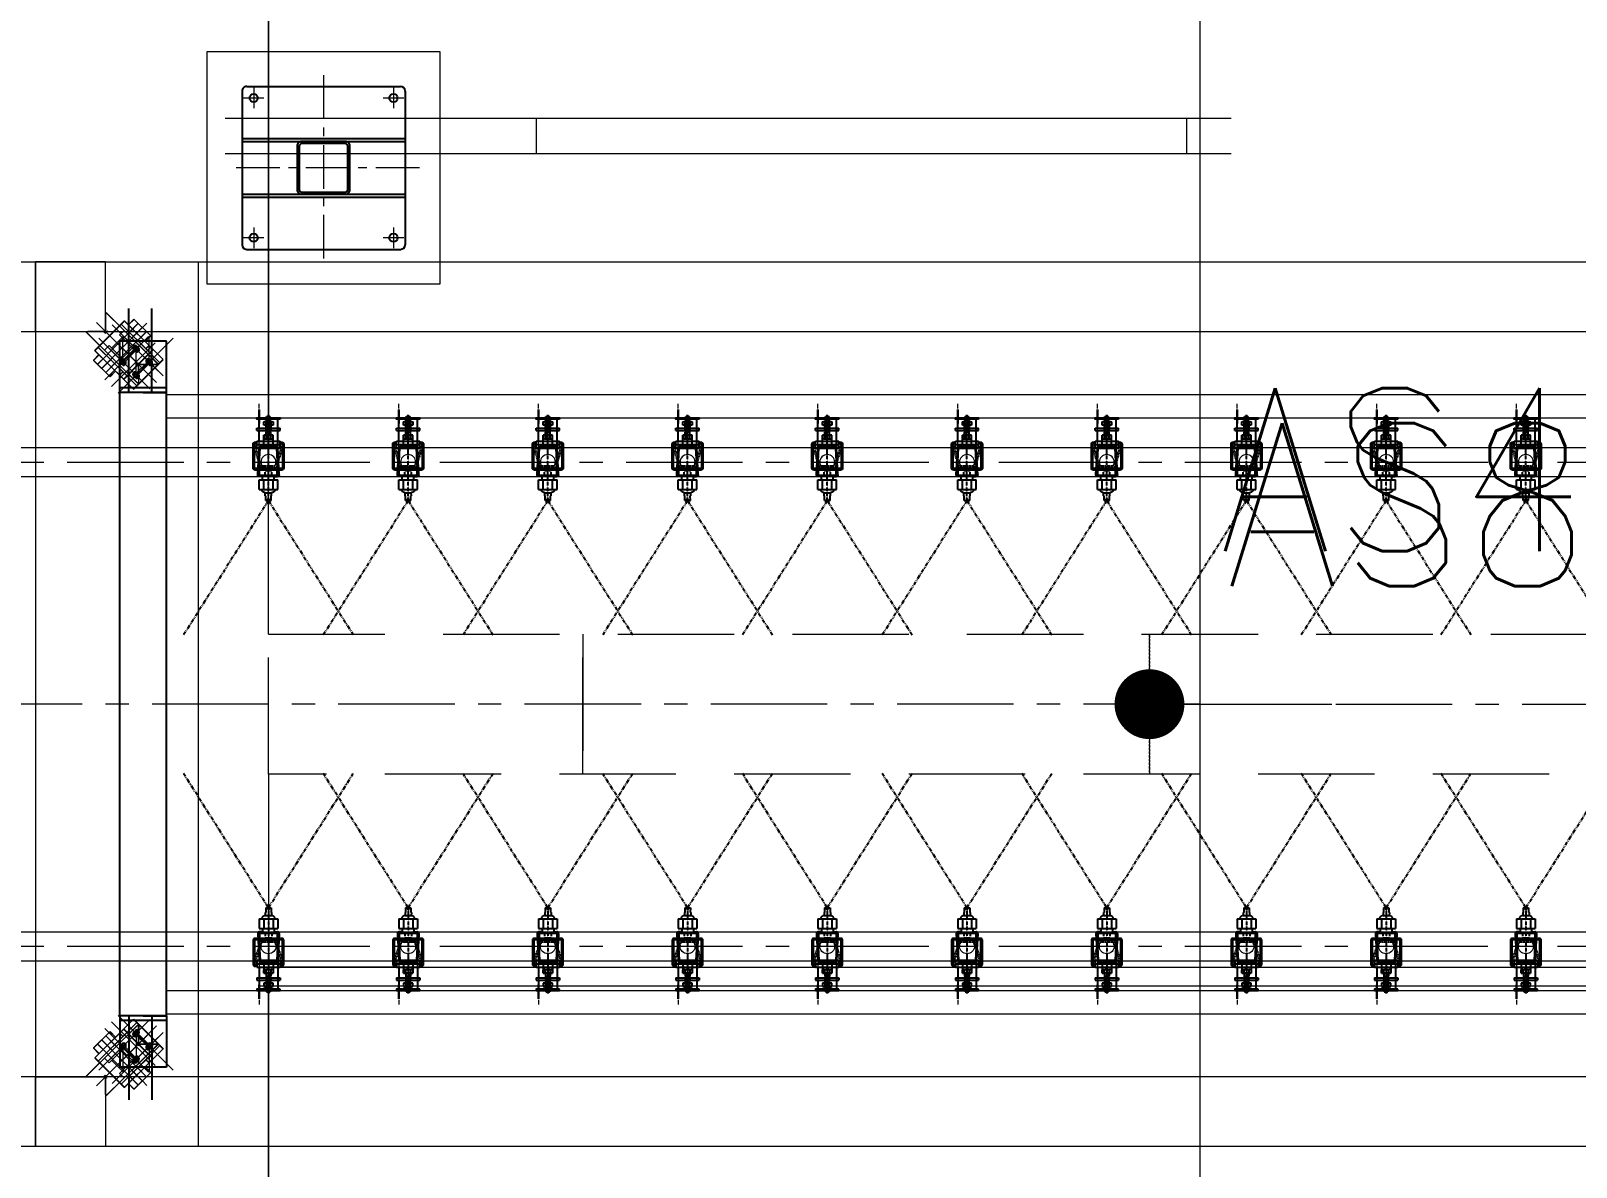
# Model space of a CAD drawing. Header units: inches. Extents: x 702888 to 852715, y 9845 to 271320.
# Drawn here: x 728319 to 731637, y 253770 to 256210 of the extents above; entities that cross this region are included whole.
import ezdxf

# ---------------------------------------------------------------- set-up
doc = ezdxf.new("R2010")
doc.units = ezdxf.units.IN
doc.header["$MEASUREMENT"] = 0
for name, pattern in [('CENTER', [2, 1.25, -0.25, 0.25, -0.25]), ('CENTER2', [1.125, 0.75, -0.125, 0.125, -0.125]), ('CENTERX2', [4, 2.5, -0.5, 0.5, -0.5]), ('DASHED2', [0.375, 0.25, -0.125]), ('DASHEDX2', [1.5, 1, -0.5]), ('HIDDEN', [9.525, 6.35, -3.175]), ('HIDDEN2', [0.1875, 0.125, -0.0625]), ('PHANTOM', [2.5, 1.25, -0.25, 0.25, -0.25, 0.25, -0.25]), ('PHANTOM2', [31.75, 15.875, -3.175, 3.175, -3.175, 3.175, -3.175])]:
    doc.linetypes.add(name, pattern=pattern)
doc.layers.get('0').update_dxf_attribs({"lineweight": 5})
for name, color, linetype in [('6nb', 230, 'Continuous'), ('Nozzle', 7, 'Continuous'), ('p5', 2, 'Continuous'), ('Riser Support', 7, 'Continuous'), ('stru pipe', 120, 'Continuous')]:
    doc.layers.add(name, color=color, linetype=linetype)
for name, color, linetype, lineweight in [('chain', 2, 'Continuous', 5), ('cl', 6, 'CENTER', 5), ('p7', 253, 'Continuous', 5)]:
    doc.layers.add(name, color=color, linetype=linetype, lineweight=lineweight)
doc.styles.add('ROMANS', font='romans.shx', dxfattribs={"width": 0.9})

# ---------------------------------------------------------------- blocks, each defined once
blk = doc.blocks.new('A$C67DF10EB')
blk.add_lwpolyline([(-44.2, -101), (-44.2, 399), (455.8, 399), (455.8, -101)], close=True)
at = {"layer": 'cl', "color": 1, "linetype": 'CENTER', "ltscale": 75}
for p, q in [((205.8, -50), (205.8, 347.9)), ((0, 149), (411.7, 149))]:
    blk.add_line(p, q, dxfattribs=at)
at = {"layer": 'cl', "color": 1, "linetype": 'CENTER', "ltscale": 100}
for p, q in [((33.7, 299), (78, 299)), ((55.8, 276.8), (55.8, 321.1)), ((333.7, 299), (378, 299)), ((355.8, 276.8), (355.8, 321.1)), ((55.8, -23.2), (55.8, 21.1)), ((355.8, -23.2), (355.8, 21.1)), ((33.7, -1), (78, -1)), ((333.7, -1), (378, -1))]:
    blk.add_line(p, q, dxfattribs=at)
at = {"layer": 'p5', "linetype": 'Continuous'}
for p, q in [((30.8, -16), (30.8, 314)), ((370.8, 324), (40.8, 324)), ((380.8, -16), (380.8, 314)), ((380.8, 211.7), (30.8, 211.7)), ((380.8, 205.7), (30.8, 205.7)), ((380.8, 92.2), (30.8, 92.2)), ((380.8, 86.2), (30.8, 86.2)), ((370.8, -26), (40.8, -26))]:
    blk.add_line(p, q, dxfattribs=at)
for points in [[(262.6, 102.2), (262.6, 195.7, 0.414214), (252.6, 205.7), (159.1, 205.7, 0.414214), (149.1, 195.7), (149.1, 102.2, 0.414214), (159.1, 92.2), (252.6, 92.2, 0.414214)], [(257.8, 102), (257.8, 195.9, 0.414214), (252.8, 200.9), (158.9, 200.9, 0.414214), (153.9, 195.9), (153.9, 102, 0.414214), (158.9, 97), (252.8, 97, 0.414214)]]:
    blk.add_lwpolyline(points, format="xyb", close=True, dxfattribs=at)
for centre in [(55.8, 299), (355.8, 299), (55.8, -1), (355.8, -1)]:
    blk.add_circle(centre, 9, dxfattribs=at)
for centre, start, end in [((40.8, 314), 90, 180), ((370.8, 314), 0, 90), ((40.8, -16), 180, 270), ((370.8, -16), 270, 0)]:
    blk.add_arc(centre, 10, start, end, dxfattribs=at)
blk = doc.blocks.new('A$C4D81176E')
at = {"layer": 'Nozzle', "color": 2, "linetype": 'PHANTOM2', "ltscale": 0.5}
for q in [(361.3, 4.7), (361.3, -359.7)]:
    blk.add_line((73, -177.5), q, dxfattribs=at)
at = {"layer": 'Nozzle', "color": 2}
for p, q in [((-43.9, -160.2), (-44, -160.6)), ((-44, -160.6), (-44, -161)), ((-44, -194), (-44, -161)), ((-43.8, -159.8), (-43.9, -160.2)), ((-43.6, -159.4), (-43.8, -159.8)), ((-43.4, -159), (-43.6, -159.4)), ((-43.1, -158.7), (-43.4, -159)), ((-42.8, -158.4), (-43.1, -158.7)), ((-42.5, -158.1), (-42.8, -158.4)), ((-42.1, -157.9), (-42.5, -158.1)), ((-41.8, -157.7), (-42.1, -157.9)), ((-41.9, -160.5), (-42, -160.7)), ((-42, -160.7), (-42, -161)), ((-42, -194), (-42, -161)), ((-41.8, -160.3), (-41.9, -160.5)), ((-41.3, -157.6), (-41.8, -157.7)), ((-41.6, -160), (-41.8, -160.3)), ((-41.5, -159.9), (-41.6, -160)), ((-41.2, -159.7), (-41.5, -159.9)), ((-40.9, -157.5), (-41.3, -157.6)), ((-41, -159.6), (-41.2, -159.7)), ((-40.8, -159.5), (-41, -159.6)), ((-40.5, -157.5), (-40.9, -157.5)), ((-40.5, -159.5), (-40.8, -159.5)), ((17.7, -154.5), (-40.5, -157.5)), ((17.7, -156.5), (-40.5, -159.5)), ((-26.3, -156.8), (-26.3, -158.8)), ((4.2, -158.5), (4.2, -196.5)), ((16.7, -158.5), (4.2, -158.5)), ((16.9, -158.5), (16.7, -158.5)), ((17.2, -158.6), (16.9, -158.5)), ((17.4, -158.7), (17.2, -158.6)), ((17.6, -158.8), (17.4, -158.7)), ((17.8, -159), (17.6, -158.8)), ((18.1, -154.5), (17.7, -154.5)), ((17.9, -156.5), (17.7, -156.5)), ((18, -159.2), (17.8, -159)), ((18.2, -156.6), (17.9, -156.5)), ((18.1, -159.5), (18, -159.2)), ((18.5, -154.6), (18.1, -154.5)), ((18.2, -159.7), (18.1, -159.5)), ((18.4, -156.7), (18.2, -156.6)), ((18.2, -160), (18.2, -159.7)), ((18.2, -160), (18.2, -195)), ((28.2, -165), (18.2, -165)), ((18.6, -156.9), (18.4, -156.7)), ((18.9, -154.7), (18.5, -154.6)), ((18.8, -157), (18.6, -156.9)), ((18.9, -157.3), (18.8, -157)), ((19.3, -154.9), (18.9, -154.7)), ((19.1, -157.5), (18.9, -157.3)), ((19.2, -157.7), (19.1, -157.5)), ((19.2, -158), (19.2, -157.7)), ((19.2, -165), (19.2, -158)), ((19.7, -155.1), (19.3, -154.9)), ((20, -155.4), (19.7, -155.1)), ((20.3, -155.7), (20, -155.4)), ((20.5, -156), (20.3, -155.7)), ((20.8, -156.4), (20.5, -156)), ((20.9, -156.8), (20.8, -156.4)), ((21.1, -157.2), (20.9, -156.8)), ((21.2, -157.6), (21.1, -157.2)), ((21.2, -158), (21.2, -157.6)), ((21.2, -165), (21.2, -158)), ((49, -157.5), (28.2, -157.5)), ((28.2, -157.5), (28.2, -197.5)), ((49, -157.5), (49, -197.5)), ((49.6, -162.9), (49, -162.7)), ((50.3, -163), (49.6, -162.9)), ((50.9, -163.3), (50.3, -163)), ((51.5, -163.6), (50.9, -163.3)), ((52.1, -164), (51.5, -163.6)), ((52.6, -164.3), (52.1, -164)), ((53.2, -164.8), (52.6, -164.3)), ((53.7, -165.2), (53.2, -164.8)), ((54.1, -165.8), (53.7, -165.2)), ((54.5, -166.3), (54.1, -165.8)), ((-44, -194), (-44, -194.4)), ((-44, -194.4), (-43.9, -194.9)), ((-43.9, -194.9), (-43.8, -195.3)), ((-43.8, -195.3), (-43.6, -195.7)), ((-43.6, -195.7), (-43.4, -196)), ((-43.4, -196), (-43.1, -196.3)), ((-43.1, -196.3), (-42.8, -196.6)), ((-42.8, -196.6), (-42.5, -196.9)), ((-42.5, -196.9), (-42.1, -197.1)), ((-42.1, -197.1), (-41.8, -197.3)), ((-42, -194), (-42, -194.3)), ((-42, -194.3), (-41.9, -194.5)), ((-41.9, -194.5), (-41.8, -194.8)), ((-41.8, -194.8), (-41.6, -195)), ((-41.8, -197.3), (-41.3, -197.4)), ((-41.6, -195), (-41.5, -195.2)), ((-41.5, -195.2), (-41.2, -195.3)), ((-41.3, -197.4), (-40.9, -197.5)), ((-41.2, -195.3), (-41, -195.5)), ((-41, -195.5), (-40.8, -195.5)), ((-40.9, -197.5), (-40.5, -197.5)), ((-40.8, -195.5), (-40.5, -195.5)), ((17.7, -198.5), (-40.5, -195.5)), ((17.7, -200.5), (-40.5, -197.5)), ((-26.3, -196.2), (-26.3, -198.3)), ((16.7, -196.5), (4.2, -196.5)), ((16.7, -196.5), (16.9, -196.5)), ((16.7, -196.5), (16.9, -196.5)), ((16.9, -196.5), (17.2, -196.4)), ((16.9, -196.5), (17.2, -196.4)), ((17.2, -196.4), (17.4, -196.3)), ((17.2, -196.4), (17.4, -196.3)), ((17.4, -196.3), (17.6, -196.2)), ((17.4, -196.3), (17.6, -196.2)), ((17.6, -196.2), (17.8, -196)), ((17.6, -196.2), (17.8, -196)), ((17.7, -198.5), (17.9, -198.5)), ((17.8, -196), (18, -195.8)), ((17.8, -196), (18, -195.8)), ((17.9, -198.5), (18.2, -198.5)), ((18, -195.8), (18.1, -195.5)), ((18, -195.8), (18.1, -195.5)), ((18.1, -195.5), (18.2, -195.3)), ((18.1, -195.5), (18.2, -195.3)), ((28.2, -190), (18.2, -190)), ((18.2, -195.3), (18.2, -195)), ((18.2, -195.3), (18.2, -195)), ((18.2, -198.5), (18.4, -198.3)), ((18.4, -198.3), (18.6, -198.2)), ((18.6, -198.2), (18.8, -198)), ((18.8, -198), (18.9, -197.8)), ((18.9, -197.8), (19.1, -197.5)), ((19.1, -197.5), (19.2, -197.3)), ((19.2, -190), (19.2, -197)), ((19.2, -197.3), (19.2, -197)), ((20.3, -199.3), (20.5, -199)), ((20.5, -199), (20.8, -198.7)), ((20.8, -198.7), (20.9, -198.3)), ((20.9, -198.3), (21.1, -197.9)), ((21.1, -197.9), (21.2, -197.4)), ((21.2, -190), (21.2, -197)), ((21.2, -197.4), (21.2, -197)), ((49, -167.5), (28.2, -167.5)), ((49, -187.5), (28.2, -187.5)), ((49, -197.5), (28.2, -197.5)), ((49, -192.3), (49.6, -192.2)), ((49.6, -192.2), (50.3, -192)), ((50.3, -192), (50.9, -191.7)), ((50.9, -191.7), (51.5, -191.4)), ((51.5, -191.4), (52.1, -191.1)), ((52.1, -191.1), (52.6, -190.7)), ((52.6, -190.7), (53.2, -190.3)), ((53.2, -190.3), (53.7, -189.8)), ((53.7, -189.8), (54.1, -189.3)), ((54.1, -189.3), (54.5, -188.7)), ((54.9, -166.9), (54.5, -166.3)), ((54.5, -188.7), (54.9, -188.2)), ((55.2, -167.5), (54.9, -166.9)), ((54.9, -188.2), (55.2, -187.6)), ((55.5, -168.1), (55.2, -167.5)), ((55.2, -187.6), (55.4, -187)), ((55.4, -187), (55.6, -186.3)), ((55.6, -168.7), (55.5, -168.1)), ((55.8, -169.4), (55.6, -168.7)), ((55.6, -186.3), (55.8, -185.7)), ((56, -170.1), (55.8, -169.4)), ((55.8, -185.7), (55.9, -185)), ((55.9, -185), (56, -184.3)), ((56, -170.8), (56, -170.1)), ((56, -170.8), (56, -184.3)), ((63, -170.8), (56, -170.8)), ((63, -184.4), (56, -184.3)), ((63, -170.8), (63, -171.7)), ((73, -171.7), (63, -171.7)), ((73, -183.5), (63, -183.4)), ((63, -183.4), (63, -184.4)), ((68.7, -177.5), (73, -174.8)), ((68.7, -177.5), (73, -180.3)), ((73, -171.7), (73, -174.8)), ((73, -180.3), (73, -183.5)), ((17.7, -200.5), (18.1, -200.5)), ((18.1, -200.5), (18.5, -200.4)), ((18.5, -200.4), (18.9, -200.3)), ((18.9, -200.3), (19.3, -200.1)), ((19.3, -200.1), (19.7, -199.9)), ((19.7, -199.9), (20, -199.6)), ((20, -199.6), (20.3, -199.3))]:
    blk.add_line(p, q, dxfattribs=at)
at = {"layer": 'Nozzle', "color": 1, "linetype": 'CENTER2', "ltscale": 0.25}
blk.add_line((73, -177.5), (-46.9, -177.5), dxfattribs=at)
at = {"layer": 'Nozzle', "color": 8, "linetype": 'HIDDEN'}
for p, q in [((8.2, -170.5), (8.2, -184.5)), ((18.2, -170.5), (8.2, -170.5)), ((18.2, -184.5), (8.2, -184.5))]:
    blk.add_line(p, q, dxfattribs=at)
blk = doc.blocks.new('*U69')
at = {"layer": 'chain', "color": 7, "linetype": 'Continuous'}
blk.add_line((-20, -152.9, 0), (-20, -215, 0), dxfattribs=at)
at = {"layer": 'chain', "color": 5, "linetype": 'DASHEDX2'}
blk.add_line((-20, -238.1, 0), (-20, -248.1, 0), dxfattribs=at)
at = {"layer": 'chain', "color": 7, "linetype": 'Continuous'}
blk.add_circle((0, -123, 0), 16.1, dxfattribs=at)
at = {"layer": 'Riser Support', "color": 11}
for p, q in [((-25, -152.9, 0), (-25, -167.9, 0)), ((-25, -152.9, 0), (25, -152.9, 0)), ((-25, -160.9, 0), (25, -160.9, 0)), ((-10, -152.9, 0), (-10, -180.9, 0)), ((10, -152.9, 0), (10, -180.9, 0)), ((25, -152.9, 0), (25, -167.9, 0)), ((-25, -167.9, 0), (25, -167.9, 0)), ((-25, -190.9, 0), (-25, -195.9, 0)), ((-25, -190.9, 0), (25, -190.9, 0)), ((-25, -195.9, 0), (25, -195.9, 0)), ((-20, -167.9, 0), (-20, -190.9, 0)), ((-10, -180.9, 0), (-10, -173.7, 0)), ((-10, -180.9, 0), (10, -180.9, 0)), ((10, -180.9, 0), (-10, -180.9, 0)), ((-7.5, -172.9, 0), (7.5, -172.9, 0)), ((-5, -180.9, 0), (-5, -173.7, 0)), ((-5, -189, 0), (-5, -209.2, 0)), ((-4, -195.9, 0), (-4, -180.9, 0)), ((-4, -185.9, 0), (-4, -220.9, 0)), ((4, -195.9, 0), (4, -180.9, 0)), ((4, -185.9, 0), (4, -220.9, 0)), ((5, -173.7, 0), (5, -180.9, 0)), ((5, -209.2, 0), (5, -189, 0)), ((10, -173.7, 0), (10, -180.9, 0)), ((20, -167.9, 0), (20, -190.9, 0)), ((25, -190.9, 0), (25, -195.9, 0)), ((-10, -201.9, 0), (-10, -209.2, 0)), ((10, -201.9, 0), (-10, -201.9, 0)), ((-7.5, -209.9, 0), (7.5, -209.9, 0)), ((-4, -220.9, 0), (4, -220.9, 0)), ((10, -209.2, 0), (10, -201.9, 0))]:
    blk.add_line(p, q, dxfattribs=at)
at = {"layer": 'Riser Support', "color": 1, "linetype": 'CENTER2'}
blk.add_line((0, -139.1, 0), (0, -224.7, 0), dxfattribs=at)
at = {"layer": 'Riser Support'}
for p, q in [((20, -152.9, 0), (20, -215, 0)), ((-20, -195.9, 0), (-20, -235.9, 0)), ((-20, -195.9, 0), (20, -195.9, 0)), ((-20, -235.9, 0), (-20, -205.9, 0)), ((-4, -211.9, 0), (-4, -205.9, 0)), ((4, -211.9, 0), (4, -205.9, 0))]:
    blk.add_line(p, q, dxfattribs=at)
at = {"layer": 'Riser Support', "color": 11, "linetype": 'HIDDEN'}
for p, q in [((-5, -180.9, 0), (-5, -195.9, 0)), ((5, -180.9, 0), (5, -195.9, 0))]:
    blk.add_line(p, q, dxfattribs=at)
at = {"layer": 'Riser Support', "color": 1, "linetype": 'CENTER2', "ltscale": 200}
blk.add_line((0, -223.9, 0), (0, -193.9, 0), dxfattribs=at)
at = {"layer": 'Riser Support', "elevation": 0}
for points in [[(25, -165.9), (28.5, -165.9, 0.414214), (33, -161.4), (33, -110.4, 0.414214), (28.5, -105.9), (-28.5, -105.9, 0.414214), (-33, -110.4), (-33, -161.4, 0.414214), (-28.5, -165.9), (-25, -165.9)], [(25, -162.9), (28.5, -162.9, 0.414214), (30, -161.4), (30, -110.4, 0.414214), (28.5, -108.9), (-28.5, -108.9, 0.414214), (-30, -110.4), (-30, -161.4, 0.414214), (-28.5, -162.9), (-25, -162.9)]]:
    blk.add_lwpolyline(points, format="xyb", dxfattribs=at)
at = {"layer": 'Riser Support', "linetype": 'HIDDEN2', "ltscale": 0.75, "elevation": 0}
for points in [[(25, -165.9), (28.5, -165.9, 0.414214), (33, -161.4), (18, -115.4, 0.414214), (13.5, -110.9), (-13.5, -110.9, 0.414214), (-18, -115.4), (-33, -161.4, 0.414214), (-28.5, -165.9), (-25, -165.9)], [(25, -162.9), (28.5, -162.9, 0.414214), (30, -161.4), (15, -115.4, 0.414214), (13.5, -113.9), (-13.5, -113.9, 0.414214), (-15, -115.4), (-30, -161.4, 0.414214), (-28.5, -162.9), (-25, -162.9)]]:
    blk.add_lwpolyline(points, format="xyb", dxfattribs=at)
at = {"layer": 'Riser Support', "elevation": 0}
blk.add_lwpolyline([(25, -215), (-25, -215), (-25, -218), (25, -218), (25, -215)], dxfattribs=at)
at = {"layer": 'Riser Support', "color": 11}
for centre, radius, start, end in [((-7.5, -177.4, 0), 4.44, 55.6903, 124.3097), ((0, -189.5, 0), 16.6, 72.4519, 107.5481), ((7.5, -177.4, 0), 4.44, 55.6903, 124.3097), ((-7.5, -205.5, 0), 4.44, 235.6903, 304.3097), ((0, -193.4, 0), 16.6, 252.4519, 287.5481), ((7.5, -205.5, 0), 4.44, 235.6903, 304.3097)]:
    blk.add_arc(centre, radius, start, end, dxfattribs=at)
at = {"color": 0, "linetype": 'ByBlock', "lineweight": -2, "extrusion": (0, 0, -1), "xscale": -1, "zscale": -1, "rotation": 270}
blk.add_blockref('A$C4D81176E', (177.5, -113.2, 0), dxfattribs=at)
blk = doc.blocks.new('*U52')
at = {"layer": 'chain', "color": 0, "linetype": 'ByBlock', "lineweight": -2, "transparency": 16777216}
for p in [(0, 0), (300, 0), (600, 0), (900, 0), (1200, 0), (1500, 0), (1800, 0), (2100, 0), (2400, 0)]:
    blk.add_blockref('*U69', p, dxfattribs=at)
blk = doc.blocks.new('*U67')
at = {"layer": 'chain', "color": 7, "linetype": 'Continuous'}
blk.add_line((-20, -152.9, 0), (-20, -215, 0), dxfattribs=at)
at = {"layer": 'chain', "color": 5, "linetype": 'DASHEDX2'}
blk.add_line((-20, -238.1, 0), (-20, -248.1, 0), dxfattribs=at)
at = {"layer": 'chain', "color": 7, "linetype": 'Continuous'}
blk.add_circle((0, -123, 0), 16.1, dxfattribs=at)
at = {"layer": 'Riser Support', "color": 11}
for p, q in [((-25, -152.9, 0), (-25, -167.9, 0)), ((-25, -152.9, 0), (25, -152.9, 0)), ((-25, -160.9, 0), (25, -160.9, 0)), ((-10, -152.9, 0), (-10, -180.9, 0)), ((10, -152.9, 0), (10, -180.9, 0)), ((25, -152.9, 0), (25, -167.9, 0)), ((-25, -167.9, 0), (25, -167.9, 0)), ((-25, -190.9, 0), (-25, -195.9, 0)), ((-25, -190.9, 0), (25, -190.9, 0)), ((-25, -195.9, 0), (25, -195.9, 0)), ((-20, -167.9, 0), (-20, -190.9, 0)), ((-10, -180.9, 0), (-10, -173.7, 0)), ((-10, -180.9, 0), (10, -180.9, 0)), ((10, -180.9, 0), (-10, -180.9, 0)), ((-7.5, -172.9, 0), (7.5, -172.9, 0)), ((-5, -180.9, 0), (-5, -173.7, 0)), ((-5, -189, 0), (-5, -209.2, 0)), ((-4, -195.9, 0), (-4, -180.9, 0)), ((-4, -185.9, 0), (-4, -220.9, 0)), ((4, -195.9, 0), (4, -180.9, 0)), ((4, -185.9, 0), (4, -220.9, 0)), ((5, -173.7, 0), (5, -180.9, 0)), ((5, -209.2, 0), (5, -189, 0)), ((10, -173.7, 0), (10, -180.9, 0)), ((20, -167.9, 0), (20, -190.9, 0)), ((25, -190.9, 0), (25, -195.9, 0)), ((-10, -201.9, 0), (-10, -209.2, 0)), ((10, -201.9, 0), (-10, -201.9, 0)), ((-7.5, -209.9, 0), (7.5, -209.9, 0)), ((-4, -220.9, 0), (4, -220.9, 0)), ((10, -209.2, 0), (10, -201.9, 0))]:
    blk.add_line(p, q, dxfattribs=at)
at = {"layer": 'Riser Support', "color": 1, "linetype": 'CENTER2'}
blk.add_line((0, -139.1, 0), (0, -224.7, 0), dxfattribs=at)
at = {"layer": 'Riser Support'}
for p, q in [((20, -152.9, 0), (20, -215, 0)), ((-20, -195.9, 0), (-20, -235.9, 0)), ((-20, -195.9, 0), (20, -195.9, 0)), ((-20, -235.9, 0), (-20, -205.9, 0)), ((-4, -211.9, 0), (-4, -205.9, 0)), ((4, -211.9, 0), (4, -205.9, 0))]:
    blk.add_line(p, q, dxfattribs=at)
at = {"layer": 'Riser Support', "color": 11, "linetype": 'HIDDEN'}
for p, q in [((-5, -180.9, 0), (-5, -195.9, 0)), ((5, -180.9, 0), (5, -195.9, 0))]:
    blk.add_line(p, q, dxfattribs=at)
at = {"layer": 'Riser Support', "color": 1, "linetype": 'CENTER2', "ltscale": 200}
blk.add_line((0, -223.9, 0), (0, -193.9, 0), dxfattribs=at)
at = {"layer": 'Riser Support', "elevation": 0}
for points in [[(25, -165.9), (28.5, -165.9, 0.414214), (33, -161.4), (33, -110.4, 0.414214), (28.5, -105.9), (-28.5, -105.9, 0.414214), (-33, -110.4), (-33, -161.4, 0.414214), (-28.5, -165.9), (-25, -165.9)], [(25, -162.9), (28.5, -162.9, 0.414214), (30, -161.4), (30, -110.4, 0.414214), (28.5, -108.9), (-28.5, -108.9, 0.414214), (-30, -110.4), (-30, -161.4, 0.414214), (-28.5, -162.9), (-25, -162.9)]]:
    blk.add_lwpolyline(points, format="xyb", dxfattribs=at)
at = {"layer": 'Riser Support', "linetype": 'HIDDEN2', "ltscale": 0.75, "elevation": 0}
for points in [[(25, -165.9), (28.5, -165.9, 0.414214), (33, -161.4), (18, -115.4, 0.414214), (13.5, -110.9), (-13.5, -110.9, 0.414214), (-18, -115.4), (-33, -161.4, 0.414214), (-28.5, -165.9), (-25, -165.9)], [(25, -162.9), (28.5, -162.9, 0.414214), (30, -161.4), (15, -115.4, 0.414214), (13.5, -113.9), (-13.5, -113.9, 0.414214), (-15, -115.4), (-30, -161.4, 0.414214), (-28.5, -162.9), (-25, -162.9)]]:
    blk.add_lwpolyline(points, format="xyb", dxfattribs=at)
at = {"layer": 'Riser Support', "elevation": 0}
blk.add_lwpolyline([(25, -215), (-25, -215), (-25, -218), (25, -218), (25, -215)], dxfattribs=at)
at = {"layer": 'Riser Support', "color": 11}
for centre, radius, start, end in [((-7.5, -177.4, 0), 4.44, 55.6903, 124.3097), ((0, -189.5, 0), 16.6, 72.4519, 107.5481), ((7.5, -177.4, 0), 4.44, 55.6903, 124.3097), ((-7.5, -205.5, 0), 4.44, 235.6903, 304.3097), ((0, -193.4, 0), 16.6, 252.4519, 287.5481), ((7.5, -205.5, 0), 4.44, 235.6903, 304.3097)]:
    blk.add_arc(centre, radius, start, end, dxfattribs=at)
at = {"color": 0, "linetype": 'ByBlock', "lineweight": -2, "extrusion": (0, 0, -1), "xscale": -1, "zscale": -1, "rotation": 270}
blk.add_blockref('A$C4D81176E', (177.5, -113.2, 0), dxfattribs=at)
blk = doc.blocks.new('*U61')
at = {"layer": 'chain', "color": 0, "linetype": 'ByBlock', "lineweight": -2, "transparency": 16777216}
for p in [(0, 0), (300, 0), (600, 0), (900, 0), (1200, 0), (1500, 0), (1800, 0), (2100, 0), (2400, 0), (2700, 0)]:
    blk.add_blockref('*U67', p, dxfattribs=at)
blk = doc.blocks.new('*U72')
at = {"layer": 'chain', "color": 7, "linetype": 'Continuous'}
blk.add_line((-20, -152.9, 0), (-20, -215, 0), dxfattribs=at)
at = {"layer": 'chain', "color": 5, "linetype": 'DASHEDX2'}
blk.add_line((-20, -238.1, 0), (-20, -248.1, 0), dxfattribs=at)
at = {"layer": 'chain', "color": 7, "linetype": 'Continuous'}
blk.add_circle((0, -123, 0), 16.1, dxfattribs=at)
at = {"layer": 'Riser Support', "color": 11}
for p, q in [((-25, -152.9, 0), (-25, -167.9, 0)), ((-25, -152.9, 0), (25, -152.9, 0)), ((-25, -160.9, 0), (25, -160.9, 0)), ((-10, -152.9, 0), (-10, -180.9, 0)), ((10, -152.9, 0), (10, -180.9, 0)), ((25, -152.9, 0), (25, -167.9, 0)), ((-25, -167.9, 0), (25, -167.9, 0)), ((-25, -190.9, 0), (-25, -195.9, 0)), ((-25, -190.9, 0), (25, -190.9, 0)), ((-25, -195.9, 0), (25, -195.9, 0)), ((-20, -167.9, 0), (-20, -190.9, 0)), ((-10, -180.9, 0), (-10, -173.7, 0)), ((-10, -180.9, 0), (10, -180.9, 0)), ((10, -180.9, 0), (-10, -180.9, 0)), ((-7.5, -172.9, 0), (7.5, -172.9, 0)), ((-5, -180.9, 0), (-5, -173.7, 0)), ((-5, -189, 0), (-5, -209.2, 0)), ((-4, -195.9, 0), (-4, -180.9, 0)), ((-4, -185.9, 0), (-4, -220.9, 0)), ((4, -195.9, 0), (4, -180.9, 0)), ((4, -185.9, 0), (4, -220.9, 0)), ((5, -173.7, 0), (5, -180.9, 0)), ((5, -209.2, 0), (5, -189, 0)), ((10, -173.7, 0), (10, -180.9, 0)), ((20, -167.9, 0), (20, -190.9, 0)), ((25, -190.9, 0), (25, -195.9, 0)), ((-10, -201.9, 0), (-10, -209.2, 0)), ((10, -201.9, 0), (-10, -201.9, 0)), ((-7.5, -209.9, 0), (7.5, -209.9, 0)), ((-4, -220.9, 0), (4, -220.9, 0)), ((10, -209.2, 0), (10, -201.9, 0))]:
    blk.add_line(p, q, dxfattribs=at)
at = {"layer": 'Riser Support', "color": 1, "linetype": 'CENTER2'}
blk.add_line((0, -139.1, 0), (0, -224.7, 0), dxfattribs=at)
at = {"layer": 'Riser Support'}
for p, q in [((20, -152.9, 0), (20, -215, 0)), ((-20, -195.9, 0), (-20, -235.9, 0)), ((-20, -195.9, 0), (20, -195.9, 0)), ((-20, -235.9, 0), (-20, -205.9, 0)), ((-4, -211.9, 0), (-4, -205.9, 0)), ((4, -211.9, 0), (4, -205.9, 0))]:
    blk.add_line(p, q, dxfattribs=at)
at = {"layer": 'Riser Support', "color": 11, "linetype": 'HIDDEN'}
for p, q in [((-5, -180.9, 0), (-5, -195.9, 0)), ((5, -180.9, 0), (5, -195.9, 0))]:
    blk.add_line(p, q, dxfattribs=at)
at = {"layer": 'Riser Support', "color": 1, "linetype": 'CENTER2', "ltscale": 200}
blk.add_line((0, -223.9, 0), (0, -193.9, 0), dxfattribs=at)
at = {"layer": 'Riser Support', "elevation": 0}
for points in [[(25, -165.9), (28.5, -165.9, 0.414214), (33, -161.4), (33, -110.4, 0.414214), (28.5, -105.9), (-28.5, -105.9, 0.414214), (-33, -110.4), (-33, -161.4, 0.414214), (-28.5, -165.9), (-25, -165.9)], [(25, -162.9), (28.5, -162.9, 0.414214), (30, -161.4), (30, -110.4, 0.414214), (28.5, -108.9), (-28.5, -108.9, 0.414214), (-30, -110.4), (-30, -161.4, 0.414214), (-28.5, -162.9), (-25, -162.9)]]:
    blk.add_lwpolyline(points, format="xyb", dxfattribs=at)
at = {"layer": 'Riser Support', "linetype": 'HIDDEN2', "ltscale": 0.75, "elevation": 0}
for points in [[(25, -165.9), (28.5, -165.9, 0.414214), (33, -161.4), (18, -115.4, 0.414214), (13.5, -110.9), (-13.5, -110.9, 0.414214), (-18, -115.4), (-33, -161.4, 0.414214), (-28.5, -165.9), (-25, -165.9)], [(25, -162.9), (28.5, -162.9, 0.414214), (30, -161.4), (15, -115.4, 0.414214), (13.5, -113.9), (-13.5, -113.9, 0.414214), (-15, -115.4), (-30, -161.4, 0.414214), (-28.5, -162.9), (-25, -162.9)]]:
    blk.add_lwpolyline(points, format="xyb", dxfattribs=at)
at = {"layer": 'Riser Support', "elevation": 0}
blk.add_lwpolyline([(25, -215), (-25, -215), (-25, -218), (25, -218), (25, -215)], dxfattribs=at)
at = {"layer": 'Riser Support', "color": 11}
for centre, radius, start, end in [((-7.5, -177.4, 0), 4.44, 55.6903, 124.3097), ((0, -189.5, 0), 16.6, 72.4519, 107.5481), ((7.5, -177.4, 0), 4.44, 55.6903, 124.3097), ((-7.5, -205.5, 0), 4.44, 235.6903, 304.3097), ((0, -193.4, 0), 16.6, 252.4519, 287.5481), ((7.5, -205.5, 0), 4.44, 235.6903, 304.3097)]:
    blk.add_arc(centre, radius, start, end, dxfattribs=at)
at = {"color": 0, "linetype": 'ByBlock', "lineweight": -2, "extrusion": (0, 0, -1), "xscale": -1, "zscale": -1, "rotation": 270}
blk.add_blockref('A$C4D81176E', (177.5, -113.2, 0), dxfattribs=at)
blk = doc.blocks.new('*U68')
at = {"layer": 'chain', "color": 0, "linetype": 'ByBlock', "lineweight": -2, "transparency": 16777216}
for p in [(0, 0), (300, 0), (600, 0), (900, 0), (1200, 0), (1500, 0), (1800, 0), (2100, 0), (2400, 0)]:
    blk.add_blockref('*U72', p, dxfattribs=at)
blk = doc.blocks.new('*U71')
at = {"layer": 'chain', "color": 7, "linetype": 'Continuous'}
blk.add_line((-20, -152.9, 0), (-20, -215, 0), dxfattribs=at)
at = {"layer": 'chain', "color": 5, "linetype": 'DASHEDX2'}
blk.add_line((-20, -238.1, 0), (-20, -248.1, 0), dxfattribs=at)
at = {"layer": 'chain', "color": 7, "linetype": 'Continuous'}
blk.add_circle((0, -123, 0), 16.1, dxfattribs=at)
at = {"layer": 'Riser Support', "color": 11}
for p, q in [((-25, -152.9, 0), (-25, -167.9, 0)), ((-25, -152.9, 0), (25, -152.9, 0)), ((-25, -160.9, 0), (25, -160.9, 0)), ((-10, -152.9, 0), (-10, -180.9, 0)), ((10, -152.9, 0), (10, -180.9, 0)), ((25, -152.9, 0), (25, -167.9, 0)), ((-25, -167.9, 0), (25, -167.9, 0)), ((-25, -190.9, 0), (-25, -195.9, 0)), ((-25, -190.9, 0), (25, -190.9, 0)), ((-25, -195.9, 0), (25, -195.9, 0)), ((-20, -167.9, 0), (-20, -190.9, 0)), ((-10, -180.9, 0), (-10, -173.7, 0)), ((-10, -180.9, 0), (10, -180.9, 0)), ((10, -180.9, 0), (-10, -180.9, 0)), ((-7.5, -172.9, 0), (7.5, -172.9, 0)), ((-5, -180.9, 0), (-5, -173.7, 0)), ((-5, -189, 0), (-5, -209.2, 0)), ((-4, -195.9, 0), (-4, -180.9, 0)), ((-4, -185.9, 0), (-4, -220.9, 0)), ((4, -195.9, 0), (4, -180.9, 0)), ((4, -185.9, 0), (4, -220.9, 0)), ((5, -173.7, 0), (5, -180.9, 0)), ((5, -209.2, 0), (5, -189, 0)), ((10, -173.7, 0), (10, -180.9, 0)), ((20, -167.9, 0), (20, -190.9, 0)), ((25, -190.9, 0), (25, -195.9, 0)), ((-10, -201.9, 0), (-10, -209.2, 0)), ((10, -201.9, 0), (-10, -201.9, 0)), ((-7.5, -209.9, 0), (7.5, -209.9, 0)), ((-4, -220.9, 0), (4, -220.9, 0)), ((10, -209.2, 0), (10, -201.9, 0))]:
    blk.add_line(p, q, dxfattribs=at)
at = {"layer": 'Riser Support', "color": 1, "linetype": 'CENTER2'}
blk.add_line((0, -139.1, 0), (0, -224.7, 0), dxfattribs=at)
at = {"layer": 'Riser Support'}
for p, q in [((20, -152.9, 0), (20, -215, 0)), ((-20, -195.9, 0), (-20, -235.9, 0)), ((-20, -195.9, 0), (20, -195.9, 0)), ((-20, -235.9, 0), (-20, -205.9, 0)), ((-4, -211.9, 0), (-4, -205.9, 0)), ((4, -211.9, 0), (4, -205.9, 0))]:
    blk.add_line(p, q, dxfattribs=at)
at = {"layer": 'Riser Support', "color": 11, "linetype": 'HIDDEN'}
for p, q in [((-5, -180.9, 0), (-5, -195.9, 0)), ((5, -180.9, 0), (5, -195.9, 0))]:
    blk.add_line(p, q, dxfattribs=at)
at = {"layer": 'Riser Support', "color": 1, "linetype": 'CENTER2', "ltscale": 200}
blk.add_line((0, -223.9, 0), (0, -193.9, 0), dxfattribs=at)
at = {"layer": 'Riser Support', "elevation": 0}
for points in [[(25, -165.9), (28.5, -165.9, 0.414214), (33, -161.4), (33, -110.4, 0.414214), (28.5, -105.9), (-28.5, -105.9, 0.414214), (-33, -110.4), (-33, -161.4, 0.414214), (-28.5, -165.9), (-25, -165.9)], [(25, -162.9), (28.5, -162.9, 0.414214), (30, -161.4), (30, -110.4, 0.414214), (28.5, -108.9), (-28.5, -108.9, 0.414214), (-30, -110.4), (-30, -161.4, 0.414214), (-28.5, -162.9), (-25, -162.9)]]:
    blk.add_lwpolyline(points, format="xyb", dxfattribs=at)
at = {"layer": 'Riser Support', "linetype": 'HIDDEN2', "ltscale": 0.75, "elevation": 0}
for points in [[(25, -165.9), (28.5, -165.9, 0.414214), (33, -161.4), (18, -115.4, 0.414214), (13.5, -110.9), (-13.5, -110.9, 0.414214), (-18, -115.4), (-33, -161.4, 0.414214), (-28.5, -165.9), (-25, -165.9)], [(25, -162.9), (28.5, -162.9, 0.414214), (30, -161.4), (15, -115.4, 0.414214), (13.5, -113.9), (-13.5, -113.9, 0.414214), (-15, -115.4), (-30, -161.4, 0.414214), (-28.5, -162.9), (-25, -162.9)]]:
    blk.add_lwpolyline(points, format="xyb", dxfattribs=at)
at = {"layer": 'Riser Support', "elevation": 0}
blk.add_lwpolyline([(25, -215), (-25, -215), (-25, -218), (25, -218), (25, -215)], dxfattribs=at)
at = {"layer": 'Riser Support', "color": 11}
for centre, radius, start, end in [((-7.5, -177.4, 0), 4.44, 55.6903, 124.3097), ((0, -189.5, 0), 16.6, 72.4519, 107.5481), ((7.5, -177.4, 0), 4.44, 55.6903, 124.3097), ((-7.5, -205.5, 0), 4.44, 235.6903, 304.3097), ((0, -193.4, 0), 16.6, 252.4519, 287.5481), ((7.5, -205.5, 0), 4.44, 235.6903, 304.3097)]:
    blk.add_arc(centre, radius, start, end, dxfattribs=at)
at = {"color": 0, "linetype": 'ByBlock', "lineweight": -2, "extrusion": (0, 0, -1), "xscale": -1, "zscale": -1, "rotation": 270}
blk.add_blockref('A$C4D81176E', (177.5, -113.2, 0), dxfattribs=at)
blk = doc.blocks.new('*U43')
at = {"layer": 'chain', "color": 0, "linetype": 'ByBlock', "lineweight": -2, "transparency": 16777216}
for p in [(0, 0), (300, 0), (600, 0), (900, 0), (1200, 0), (1500, 0), (1800, 0), (2100, 0), (2400, 0), (2700, 0)]:
    blk.add_blockref('*U71', p, dxfattribs=at)
blk = doc.blocks.new('A$C76b9bb42')
at = {"color": 161}
for p, q in [((19270.55, 21076.1232), (17110.3666, 21076.1232)), ((17778.5667, 21076.1232), (17778.5667, 21001.1232)), ((19175.3667, 21001.1232), (19175.3667, 21076.1232)), ((17110.3666, 21001.1232), (19270.55, 21001.1232))]:
    blk.add_line(p, q, dxfattribs=at)
for p, q in [((15028.5667, 20768.6232), (31853.5667, 20768.6232)), ((15178.5667, 20618.6232), (31703.5667, 20618.6232)), ((16703.4794, 20618.6232), (16703.4794, 19018.6232)), ((31703.5667, 19018.6232), (15178.5667, 19018.6232)), ((31853.5667, 18868.6232), (15028.5667, 18868.6232))]:
    blk.add_line(p, q)
at = {"color": 3}
for p, q in [((16853.4794, 20768.6232), (16703.4794, 20768.6232)), ((16703.4794, 20768.6232), (16703.4794, 20618.6232)), ((16853.4794, 20768.6232), (16703.4794, 20768.6232)), ((16703.4794, 20768.6232), (16703.4794, 20618.6232)), ((16853.4794, 20618.6232), (16853.4794, 20768.6232)), ((16853.4794, 20618.6232), (16853.4794, 20768.6232)), ((16943.5659, 20529.1069), (16834.6714, 20638.0013)), ((16853.1372, 20661.0482), (16967.183, 20548.8272)), ((16853.7633, 20657.0932), (16855.8847, 20659.2145)), ((16853.7633, 20657.0932), (16853.7633, 20623.1521)), ((16964.7791, 20550.3201), (16855.8847, 20659.2145)), ((16886.9499, 20634.816), (16893.9637, 20641.9438)), ((16887.3634, 20634.8318), (16894.4345, 20641.9029)), ((16893.9637, 20641.9438), (16956.3325, 20580.573)), ((16894.4345, 20641.9029), (16977.5195, 20558.8178)), ((16902.8736, 20633.1766), (16914.7847, 20645.2814)), ((16903.2733, 20633.064), (16915.2816, 20645.0724)), ((16914.7847, 20645.2814), (16950.424, 20610.2123)), ((16915.2816, 20645.0724), (16950.637, 20609.717)), ((16703.4794, 20618.6232), (16853.4794, 20618.6232)), ((16703.4794, 20618.6232), (16853.4794, 20618.6232)), ((16811.0543, 20618.281), (16925.1001, 20506.06)), ((16815.5796, 20618.9094), (16813.4582, 20616.7881)), ((16922.3527, 20507.8937), (16813.4582, 20616.7881)), ((16849.5207, 20618.9094), (16815.5796, 20618.9094)), ((16836.7232, 20548.1286), (16923.6945, 20636.5141)), ((16845.633, 20539.3614), (16932.6043, 20627.7468)), ((16853.0562, 20615.3739), (16849.5207, 20618.9094)), ((16853.4794, 20618.6232), (16924.758, 20548.485)), ((16853.7633, 20618.9094), (16924.474, 20548.1988)), ((16854.5429, 20530.5941), (16941.5141, 20618.9796)), ((16889.4722, 20605.828), (16866.8448, 20583.2005)), ((16893.7149, 20621.3843), (16883.8154, 20611.4848)), ((16917.0494, 20578.2508), (16883.8154, 20611.4848)), ((16886.9499, 20634.816), (16949.3187, 20573.4451)), ((16887.3634, 20634.8318), (16970.4484, 20551.7468)), ((16905.041, 20617.1541), (16924.1205, 20636.2336)), ((16913.667, 20608.5016), (16916.7531, 20611.6379)), ((16913.8674, 20608.3028), (16916.9787, 20611.4141)), ((16922.7187, 20599.4765), (16941.7981, 20618.5559)), ((16938.5129, 20598.1075), (16950.424, 20610.2123)), ((16938.6286, 20597.7087), (16950.637, 20609.717)), ((16837.841, 20585.3094), (16830.7699, 20578.2383)), ((16830.7699, 20578.2383), (16913.8549, 20495.1533)), ((16837.8285, 20584.8958), (16830.8147, 20577.7679)), ((16830.8147, 20577.7679), (16893.1834, 20516.3971)), ((16837.8285, 20584.8958), (16900.1973, 20523.5249)), ((16837.841, 20585.3094), (16920.926, 20502.2243)), ((16861.188, 20588.8574), (16851.2885, 20578.9579)), ((16894.422, 20555.6234), (16861.188, 20588.8574)), ((16911.3925, 20583.9077), (16888.7651, 20561.2802)), ((16926.9489, 20588.1503), (16917.0494, 20578.2508)), ((16940.3964, 20581.7988), (16947.4675, 20588.8699)), ((16940.4089, 20582.2124), (16947.4227, 20589.3402)), ((16839.6087, 20569.3995), (16827.6004, 20557.3911)), ((16827.6004, 20557.3911), (16862.9557, 20522.0358)), ((16839.7245, 20569.0007), (16827.8134, 20556.8959)), ((16827.8134, 20556.8959), (16863.4527, 20521.8268)), ((16836.4392, 20548.5523), (16855.5186, 20567.6317)), ((16854.1169, 20530.8746), (16873.1963, 20549.9541)), ((16864.3699, 20558.8054), (16861.2587, 20555.6941)), ((16864.5703, 20558.6066), (16861.4843, 20555.4703)), ((16894.422, 20555.6234), (16884.5225, 20545.7239)), ((16924.474, 20543.9561), (16920.9385, 20547.4917)), ((16924.474, 20543.9561), (16924.474, 20510.015)), ((16924.758, 20548.485), (16967.183, 20548.8272)), ((16925.1001, 20506.06), (16924.758, 20548.485)), ((16928.7167, 20548.1988), (16925.1811, 20551.7343)), ((16928.7167, 20548.1988), (16962.6578, 20548.1988)), ((16962.6578, 20548.1988), (16964.7791, 20550.3201)), ((16874.9641, 20534.0441), (16862.9557, 20522.0358)), ((16875.3638, 20533.9316), (16863.4527, 20521.8268)), ((16890.874, 20532.2764), (16883.8029, 20525.2053)), ((16891.2874, 20532.2922), (16884.2736, 20525.1643)), ((16924.474, 20510.015), (16922.3527, 20507.8937)), ((16811.0543, 19018.9653), (16925.1001, 19131.1863)), ((16922.3527, 19129.3527), (16813.4582, 19020.4582)), ((16827.6004, 19079.8552), (16862.9557, 19115.2105)), ((16827.8134, 19080.3504), (16863.4527, 19115.4195)), ((16830.7699, 19059.008), (16913.8549, 19142.0931)), ((16830.8147, 19059.4784), (16893.1834, 19120.8493)), ((16837.8285, 19052.3505), (16900.1973, 19113.7214)), ((16837.841, 19051.937), (16920.926, 19135.022)), ((16874.9641, 19103.2022), (16862.9557, 19115.2105)), ((16875.3638, 19103.3147), (16863.4527, 19115.4195)), ((16890.874, 19104.97), (16883.8029, 19112.041)), ((16891.2874, 19104.9542), (16884.2736, 19112.082)), ((16924.474, 19127.2313), (16922.3527, 19129.3527)), ((16924.474, 19093.2902), (16924.474, 19127.2313)), ((16925.1001, 19131.1863), (16924.758, 19088.7613)), ((16839.6087, 19067.8468), (16827.6004, 19079.8552)), ((16839.7245, 19068.2457), (16827.8134, 19080.3504)), ((16943.5659, 19108.1395), (16834.6714, 18999.245)), ((16836.4392, 19088.694), (16855.5186, 19069.6146)), ((16836.7232, 19089.1177), (16923.6945, 19000.7322)), ((16845.633, 19097.885), (16932.6043, 19009.4995)), ((16853.1372, 18976.1981), (16967.183, 19088.4192)), ((16853.4794, 19018.6232), (16924.758, 19088.7613)), ((16853.7633, 19018.3369), (16924.474, 19089.0476)), ((16854.1169, 19106.3717), (16873.1963, 19087.2923)), ((16854.5429, 19106.6522), (16941.5141, 19018.2668)), ((16964.7791, 19086.9263), (16855.8847, 18978.0318)), ((16894.422, 19081.623), (16861.188, 19048.3889)), ((16864.3699, 19078.441), (16861.2587, 19081.5523)), ((16864.5703, 19078.6398), (16861.4843, 19081.776)), ((16894.422, 19081.623), (16884.5225, 19091.5225)), ((16887.3634, 19002.4145), (16970.4484, 19085.4996)), ((16894.4345, 18995.3435), (16977.5195, 19078.4285)), ((16924.474, 19093.2902), (16920.9385, 19089.7547)), ((16924.758, 19088.7613), (16967.183, 19088.4192)), ((16928.7167, 19089.0476), (16925.1811, 19085.512)), ((16928.7167, 19089.0476), (16962.6578, 19089.0476)), ((16962.6578, 19089.0476), (16964.7791, 19086.9263)), ((16837.841, 19051.937), (16830.7699, 19059.008)), ((16837.8285, 19052.3505), (16830.8147, 19059.4784)), ((16861.188, 19048.3889), (16851.2885, 19058.2884)), ((16889.4722, 19031.4184), (16866.8448, 19054.0458)), ((16917.0494, 19058.9955), (16883.8154, 19025.7615)), ((16886.9499, 19002.4304), (16949.3187, 19063.8012)), ((16911.3925, 19053.3387), (16888.7651, 19075.9661)), ((16893.9637, 18995.3025), (16956.3325, 19056.6734)), ((16926.9489, 19049.096), (16917.0494, 19058.9955)), ((16940.3964, 19055.4476), (16947.4675, 19048.3765)), ((16940.4089, 19055.034), (16947.4227, 19047.9061)), ((16703.4794, 18868.6232), (16703.4794, 19018.6232)), ((16703.4794, 18868.6232), (16703.4794, 19018.6232)), ((16703.4794, 18868.6232), (16703.4794, 19018.6232)), ((16703.4794, 19018.6232), (16853.4794, 19018.6232)), ((16703.4794, 18868.6232), (16703.4794, 19018.6232)), ((16703.4794, 19018.6232), (16853.4794, 19018.6232)), ((16815.5796, 19018.3369), (16813.4582, 19020.4582)), ((16849.5207, 19018.3369), (16815.5796, 19018.3369)), ((16853.0562, 19021.8724), (16849.5207, 19018.3369)), ((16853.4794, 19018.6232), (16853.4794, 18868.6232)), ((16853.4794, 19018.6232), (16853.4794, 18868.6232)), ((16853.4794, 19018.6232), (16853.4794, 18868.6232)), ((16853.4794, 19018.6232), (16853.4794, 18868.6232)), ((16853.7633, 18980.1531), (16853.7633, 19014.0943)), ((16893.7149, 19015.862), (16883.8154, 19025.7615)), ((16905.041, 19020.0922), (16924.1205, 19001.0128)), ((16913.667, 19028.7447), (16916.7531, 19025.6085)), ((16913.8674, 19028.9435), (16916.9787, 19025.8323)), ((16914.7847, 18991.965), (16950.424, 19027.034)), ((16915.2816, 18992.1739), (16950.637, 19027.5293)), ((16922.7187, 19037.7699), (16941.7981, 19018.6905)), ((16938.5129, 19039.1388), (16950.424, 19027.034)), ((16938.6286, 19039.5376), (16950.637, 19027.5293)), ((16853.7633, 18980.1531), (16855.8847, 18978.0318)), ((16886.9499, 19002.4304), (16893.9637, 18995.3025)), ((16887.3634, 19002.4145), (16894.4345, 18995.3435)), ((16902.8736, 19004.0698), (16914.7847, 18991.965)), ((16903.2733, 19004.1823), (16915.2816, 18992.1739)), ((16853.4794, 18868.6232), (16703.4794, 18868.6232)), ((16853.4794, 18868.6232), (16703.4794, 18868.6232)), ((16853.4794, 18868.6232), (16703.4794, 18868.6232)), ((16853.4794, 18868.6232), (16703.4794, 18868.6232))]:
    blk.add_line(p, q, dxfattribs=at)
at = {"color": 8}
blk.add_line((17053.5667, 18868.6232), (17053.5667, 20768.6232), dxfattribs=at)
at = {"color": 1, "linetype": 'CENTERX2', "ltscale": 100}
for p, q in [((16839.6212, 20604.7673), (16938.0361, 20506.3523)), ((16845.2781, 20539.7135), (16932.9593, 20627.3947)), ((16932.9593, 20627.3947), (16845.2781, 20539.7135)), ((16945.9453, 20608.5609), (16852.4954, 20515.111)), ((16867.9055, 20633.0516), (16966.3204, 20534.6366)), ((16998.7202, 20604.7673), (16880.7796, 20486.8267)), ((16890.8864, 20553.5021), (16890.8864, 20608.5609)), ((16892.3961, 20608.5609), (16977.1535, 20523.8036)), ((16932.9593, 20627.3947), (16942.7318, 20637.1673)), ((16947.455, 20553.5021), (16947.455, 20608.5609)), ((16861.188, 20583.2005), (16948.8692, 20495.5193)), ((16960.0875, 20594.4188), (16866.6375, 20500.9688)), ((16878.254, 20594.4188), (16963.0113, 20509.6614)), ((16885.5831, 20551.7343), (16920.9385, 20587.0896)), ((16887.3509, 20549.9665), (16922.7062, 20585.3219)), ((16889.1187, 20548.1988), (16924.474, 20583.5541)), ((16919.1707, 20525.2178), (16919.1707, 20581.7863)), ((16901.493, 20535.8244), (16936.8484, 20571.1797)), ((16913.8674, 20523.45), (16949.2227, 20558.8054)), ((16915.6352, 20521.6823), (16950.9905, 20557.0376)), ((16917.4029, 20519.9145), (16952.7583, 20555.2698)), ((16371.5667, 20338.6232), (31203.523, 20338.6232)), ((19203.523, 19818.6232), (13263.0473, 19818.6232)), ((19095.3667, 19818.6232), (34602.5411, 19818.6232)), ((16371.5667, 19298.6232), (31203.523, 19298.6232)), ((16998.7202, 19032.479), (16880.7796, 19150.4196)), ((16839.6212, 19032.479), (16938.0361, 19130.894)), ((16945.9453, 19028.6854), (16852.4954, 19122.1354)), ((16861.188, 19054.0458), (16948.8692, 19141.727)), ((16960.0875, 19042.8275), (16866.6375, 19136.2775)), ((16878.254, 19042.8275), (16963.0113, 19127.5849)), ((16892.3961, 19028.6854), (16977.1535, 19113.4428)), ((16913.8674, 19113.7963), (16949.2227, 19078.441)), ((16915.6352, 19115.5641), (16950.9905, 19080.2087)), ((16917.4029, 19117.3318), (16952.7583, 19081.9765)), ((16919.1707, 19112.0285), (16919.1707, 19055.46)), ((16845.2781, 19097.5329), (16932.9593, 19009.8516)), ((16932.9593, 19009.8516), (16845.2781, 19097.5329)), ((16867.9055, 19004.1948), (16966.3204, 19102.6097)), ((16885.5831, 19085.512), (16920.9385, 19050.1567)), ((16887.3509, 19087.2798), (16922.7062, 19051.9245)), ((16889.1187, 19089.0476), (16924.474, 19053.6922)), ((16890.8864, 19083.7443), (16890.8864, 19028.6854)), ((16901.493, 19101.4219), (16936.8484, 19066.0666)), ((16947.455, 19083.7443), (16947.455, 19028.6854)), ((16932.9593, 19009.8516), (16942.7318, 19000.0791))]:
    blk.add_line(p, q, dxfattribs=at)
at = {"color": 1, "linetype": 'DASHED2', "ltscale": 1000}
for p, q in [((17878.5667, 19668.6232), (17878.5667, 19968.6232)), ((17878.5667, 19968.6232), (17878.5667, 19668.6232))]:
    blk.add_line(p, q, dxfattribs=at)
at = {"color": 1, "linetype": 'DASHED2'}
for p, q in [((19095.3667, 19968.6232), (19095.3667, 19668.6232)), ((19095.3667, 19668.6232), (19095.3667, 19968.6232))]:
    blk.add_line(p, q, dxfattribs=at)
at = {"color": 1, "linetype": 'DASHED2', "ltscale": 1000}
blk.add_lwpolyline([(31203.523, 19668.6232), (17203.523, 19668.6232), (17203.523, 19968.6232), (31203.523, 19968.6232)], close=True, dxfattribs=at)
at = {"layer": '6nb'}
for p, q in [((16903.4794, 20488.6232), (16903.4794, 20668.6232)), ((16953.4794, 20488.6232), (16953.4794, 20668.6232)), ((16924.758, 20548.485), (16956.3325, 20580.573)), ((16924.758, 20548.485), (16893.1834, 20516.3971)), ((16903.4794, 19148.6232), (16903.4794, 18968.6232)), ((16953.4794, 19148.6232), (16953.4794, 18968.6232)), ((16924.758, 19088.7613), (16893.1834, 19120.8493)), ((16924.758, 19088.7613), (16956.3325, 19056.6734))]:
    blk.add_line(p, q, dxfattribs=at)
at = {"layer": 'chain', "color": 3}
for p, q in [((19203.523, 22818.4112), (19203.523, 12868.6232)), ((16516.9569, 20369.6232), (31422.4679, 20369.6232)), ((16516.9569, 20307.6232), (31422.4679, 20307.6232)), ((16516.9569, 19329.6232), (31368.6328, 19329.6232)), ((16516.9569, 19267.6232), (31368.6328, 19267.6232))]:
    blk.add_line(p, q, dxfattribs=at)
at = {"layer": 'chain', "color": 7, "linetype": 'Continuous'}
for p, q in [((17203.523, 22108.6232), (17203.523, 20435.6131)), ((17203.523, 19968.6232), (17203.523, 21641.6333)), ((16703.4794, 20618.6232), (16703.4794, 20768.6232)), ((16703.4794, 20618.6232), (16703.4794, 20768.6232)), ((17203.523, 19668.6232), (17203.523, 17995.6131)), ((17493.523, 19253.7232), (17183.523, 19253.7232)), ((17183.523, 19253.7232), (31323.523, 19253.7232)), ((17183.523, 19213.7232), (31323.523, 19213.7232)), ((17203.523, 17528.6232), (17203.523, 19201.6333)), ((16703.4794, 19018.6232), (16703.4794, 18868.6232)), ((16703.4794, 19018.6232), (16703.4794, 18868.6232)), ((16703.4794, 19018.6232), (16703.4794, 18868.6232)), ((16703.4794, 19018.6232), (16703.4794, 18868.6232))]:
    blk.add_line(p, q, dxfattribs=at)
at = {"layer": 'chain', "color": 5, "linetype": 'DASHEDX2'}
for p, q in [((16984.5781, 20483.6232), (31422.4679, 20483.6232)), ((16984.5781, 20433.6232), (31422.4679, 20433.6232)), ((16984.5781, 19203.6232), (31422.4679, 19203.6232)), ((16984.5781, 19153.6232), (31422.4679, 19153.6232))]:
    blk.add_line(p, q, dxfattribs=at)
at = {"layer": 'chain', "color": 7}
blk.add_line((19095.3667, 19818.6232), (19486.8749, 19818.6232), dxfattribs=at)
at = {"layer": 'chain', "color": 1, "const_width": 75}
blk.add_lwpolyline([(19132.8667, 19818.6232, -1), (19057.8667, 19818.6232, -1)], format="xyb", close=True, dxfattribs=at)
blk.add_lwpolyline([(19132.8667, 19818.6232, -1), (19057.8667, 19818.6232, -1)], format="xyb", close=True, dxfattribs=at)
at = {"layer": 'stru pipe'}
for p, q in [((16830.7699, 20578.2383), (16894.4345, 20641.9029)), ((16853.0562, 20615.3739), (16857.2989, 20619.6165)), ((16884.5781, 20488.0094), (16884.5781, 20598.0094)), ((16984.5781, 20598.0094), (16884.5781, 20598.0094)), ((16913.8674, 20580.0186), (16917.4029, 20576.483)), ((16920.9385, 20587.0896), (16924.474, 20583.5541)), ((16984.5781, 20488.0094), (16984.5781, 20598.0094)), ((16885.5831, 20551.7343), (16889.1187, 20548.1988)), ((16892.6542, 20558.8054), (16896.1897, 20555.2698)), ((16913.8549, 20495.1533), (16977.5195, 20558.8178)), ((16920.9385, 20547.4917), (16925.1811, 20551.7343)), ((16942.1517, 20551.7343), (16945.6872, 20548.1988)), ((16949.2227, 20558.8054), (16952.7583, 20555.2698)), ((16913.8674, 20523.45), (16917.4029, 20519.9145)), ((16920.9385, 20530.5211), (16924.474, 20526.9856)), ((16984.5781, 20498.0094), (16884.5781, 20498.0094)), ((16884.5781, 19149.2369), (16884.5781, 20488.0094)), ((16984.5781, 20488.0094), (16884.5781, 20488.0094)), ((16934.5781, 20488.0094), (16984.5781, 20488.0094)), ((16984.5781, 19149.2369), (16984.5781, 20488.0094)), ((16884.5781, 19149.2369), (16884.5781, 19039.2369)), ((16984.5781, 19149.2369), (16884.5781, 19149.2369)), ((16934.5781, 19149.2369), (16984.5781, 19149.2369)), ((16984.5781, 19149.2369), (16984.5781, 19039.2369)), ((16984.5781, 19139.2369), (16884.5781, 19139.2369)), ((16913.8549, 19142.0931), (16977.5195, 19078.4285)), ((16913.8674, 19113.7963), (16917.4029, 19117.3318)), ((16885.5831, 19085.512), (16889.1187, 19089.0476)), ((16892.6542, 19078.441), (16896.1897, 19081.9765)), ((16920.9385, 19106.7252), (16924.474, 19110.2608)), ((16920.9385, 19089.7547), (16925.1811, 19085.512)), ((16942.1517, 19085.512), (16945.6872, 19089.0476)), ((16949.2227, 19078.441), (16952.7583, 19081.9765)), ((16830.7699, 19059.008), (16894.4345, 18995.3435)), ((16913.8674, 19057.2278), (16917.4029, 19060.7633)), ((16920.9385, 19050.1567), (16924.474, 19053.6922)), ((16853.0562, 19021.8724), (16857.2989, 19017.6298)), ((16984.5781, 19039.2369), (16884.5781, 19039.2369))]:
    blk.add_line(p, q, dxfattribs=at)
at = {"layer": 'stru pipe', "linetype": 'PHANTOM'}
for p, q in [((16853.7633, 20623.1521), (16857.2989, 20619.6165)), ((16886.6438, 20563.4016), (16894.422, 20555.6234)), ((16886.6438, 19073.8448), (16894.422, 19081.623)), ((16853.7633, 19014.0943), (16857.2989, 19017.6298))]:
    blk.add_line(p, q, dxfattribs=at)
at = {"layer": 'stru pipe'}
for centre in [(16919.1707, 20581.7863), (16890.8864, 20553.5021), (16947.455, 20553.5021), (16919.1707, 20525.2178), (16919.1707, 19112.0285), (16890.8864, 19083.7443), (16947.455, 19083.7443), (16919.1707, 19055.46)]:
    blk.add_circle(centre, 4, dxfattribs=at)
for centre, start, end in [((16917.4029, 20583.5541), 45, 225), ((16919.1707, 20581.7863), 315, 225), ((16920.9385, 20580.0186), 225, 45), ((16889.1187, 20555.2698), 45, 225), ((16890.8864, 20553.5021), 315, 225), ((16892.6542, 20551.7343), 225, 45), ((16945.6872, 20555.2698), 45, 225), ((16947.455, 20553.5021), 315, 225), ((16949.2227, 20551.7343), 225, 45), ((16917.4029, 20526.9856), 45, 225), ((16919.1707, 20525.2178), 315, 225), ((16920.9385, 20523.45), 225, 45), ((16917.4029, 19110.2608), 135, 315), ((16919.1707, 19112.0285), 135, 45), ((16920.9385, 19113.7963), 315, 135), ((16889.1187, 19081.9765), 135, 315), ((16890.8864, 19083.7443), 135, 45), ((16892.6542, 19085.512), 315, 135), ((16945.6872, 19081.9765), 135, 315), ((16947.455, 19083.7443), 135, 45), ((16949.2227, 19085.512), 315, 135), ((16917.4029, 19053.6922), 135, 315), ((16919.1707, 19055.46), 135, 45), ((16920.9385, 19057.2278), 315, 135)]:
    blk.add_arc(centre, 5, start, end, dxfattribs=at)
at = {"color": 1, "rotation": 180}
blk.add_blockref('A$C67DF10EB', (17527.6536, 21119.3486), dxfattribs=at)
blk.add_blockref('A$C67DF10EB', (17527.6536, 21119.3486), dxfattribs=at)
at = {"color": 0, "linetype": 'ByBlock', "lineweight": -2, "extrusion": (0, 0, -1), "zscale": -1, "rotation": 270}
blk.add_blockref('A$C4D81176E', (-17025.9999, 20328.7628), dxfattribs=at)
at = {"color": 0, "linetype": 'ByBlock', "lineweight": -2, "extrusion": (0, 0, -1), "xscale": -1, "zscale": -1, "rotation": 270}
blk.add_blockref('A$C4D81176E', (-17025.9999, 19308.4835), dxfattribs=at)
at = {"layer": 'chain', "color": 7, "linetype": 'Continuous', "xscale": -1, "rotation": 180}
for name, p in [('*U43', (17203.523, 20215.5754, 0)), ('*U68', (17503.523, 20215.5754, 0))]:
    blk.add_blockref(name, p, dxfattribs=at)
at = {"layer": 'chain', "color": 7, "linetype": 'Continuous'}
for name, p in [('*U61', (17203.523, 19421.671, 0)), ('*U52', (17503.523, 19421.671, 0))]:
    blk.add_blockref(name, p, dxfattribs=at)
at = {"layer": 'p7', "color": 31, "style": 'ROMANS', "width": 0.9}
for s, p in [('AS4', (19244.0506, 20147.3967)), ('AS8', (19259.0507, 20072.3967))]:
    blk.add_text(s, height=350, dxfattribs=at).set_placement(p)

msp = doc.modelspace()

# ---------------------------------------------------------------- block references
at = {"layer": 'chain', "color": 1}
msp.add_blockref('A$C76b9bb42', (711625.145, 234945.321), dxfattribs=at)

doc.saveas('drawing.dxf')
